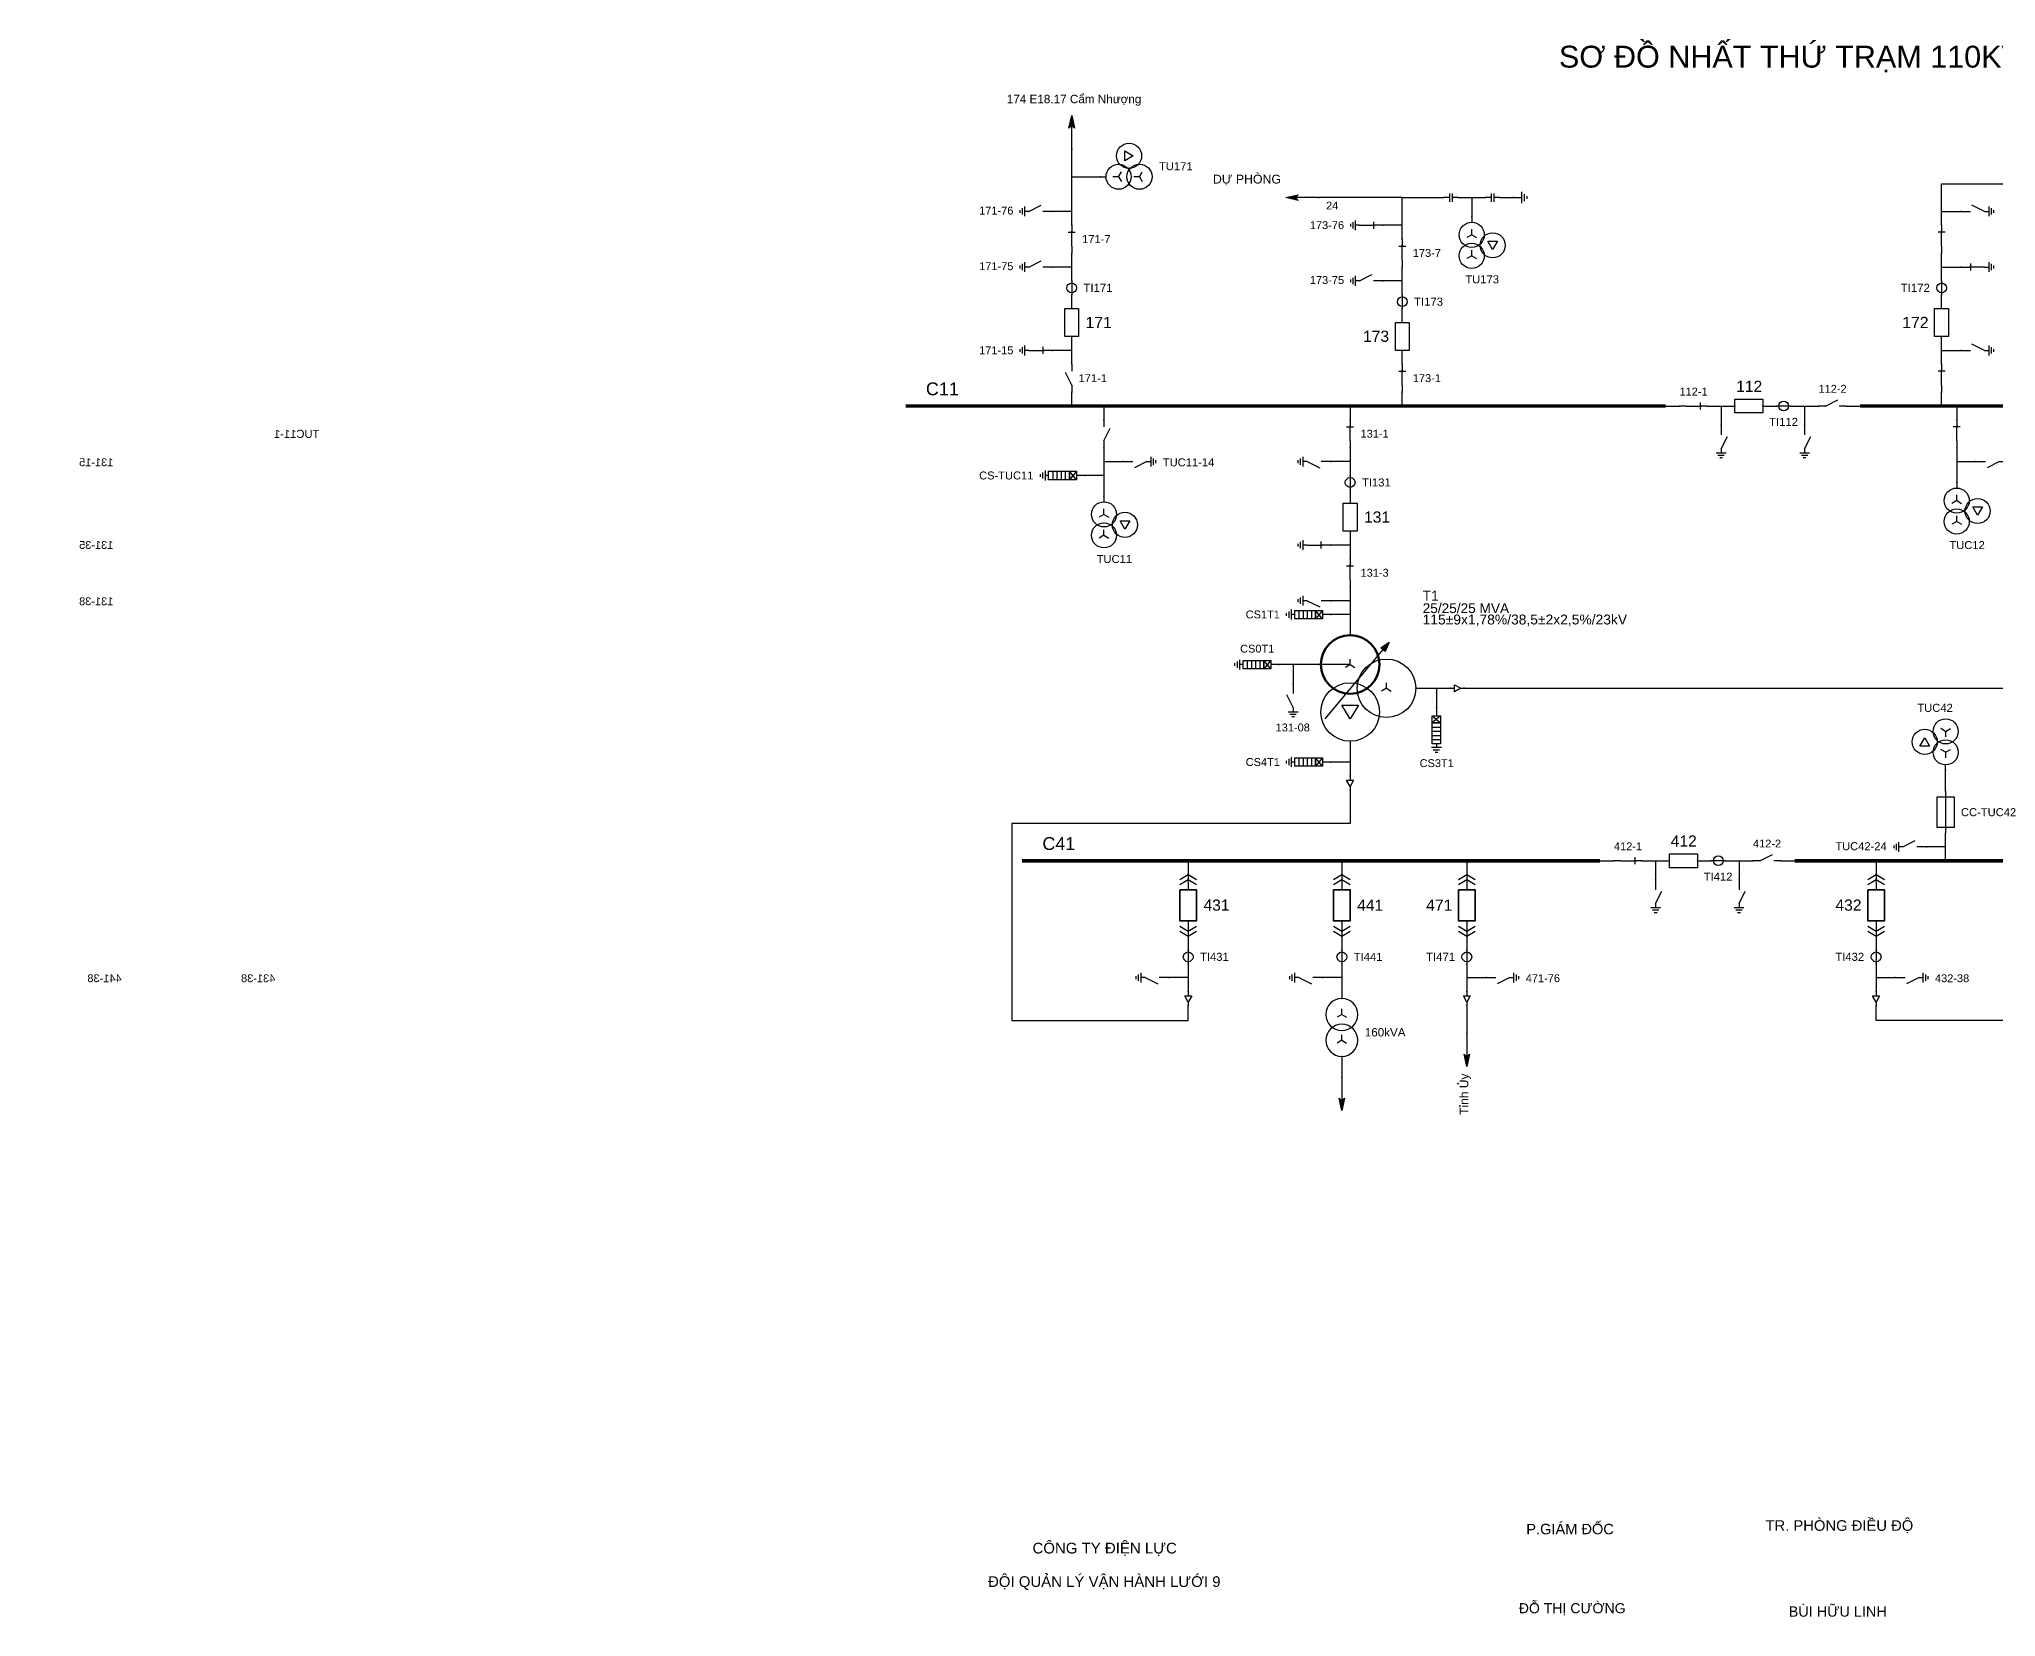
# Model space of a CAD drawing. Header units: millimetres. Extents: x -390 to 411, y 7 to 290.
# Drawn here: x -115.8 to 234.9, y 7.3 to 290 of the extents above; entities that cross this region are included whole.
import ezdxf

# ---------------------------------------------------------------- set-up
doc = ezdxf.new("R2010")
doc.units = ezdxf.units.MM
for name, color, linetype, lineweight in [('BUSBAR_110KV', 1, 'Continuous', 50), ('BUSBAR_22KV', 5, 'Continuous', 50), ('GROUND', 3, 'Continuous', 25), ('HV_110KV', 1, 'Continuous', 25), ('MV_22KV', 5, 'Continuous', 25), ('MV_35KV', 30, 'Continuous', 25), ('SLD_OTHER', 7, 'Continuous', 25)]:
    doc.layers.add(name, color=color, linetype=linetype, lineweight=lineweight)
doc.layers.add('SYM_PORTS', color=8, linetype='Continuous', plot=False)
doc.layers.add('TEXT', color=7, linetype='Continuous')
doc.styles.add('SLD_TEXT', font='arial.ttf')

# ---------------------------------------------------------------- blocks, each defined once
blk = doc.blocks.new('SYM_DISCONNECTOR_OPEN')
at = {"lineweight": 25}
for points in [[(0, -1.25), (-1.125, 1)], [(0, 2.5), (0, 1.25)], [(0, -1.25), (0, -2.5)]]:
    blk.add_lwpolyline(points, dxfattribs=at)
at = {"layer": 'SYM_PORTS'}
for p in [(0, 2.5), (0, -2.5)]:
    blk.add_point(p, dxfattribs=at)
blk.add_attdef('DEVICE_CODE', (1, -0.5), '', height=2)
blk = doc.blocks.new('SYM_EARTHING_SWITCH_CLOSED')
at = {"lineweight": 25}
for points in [[(-0.625, 1.25), (0.625, 1.25)], [(0, 3), (0, 1.25)], [(0, -1.25), (0, 1.5)], [(-0.875, -2), (0.875, -2)], [(-0.5625, -2.4375), (0.5625, -2.4375)], [(-0.25, -2.875), (0.25, -2.875)], [(0, -1.25), (0, -2)]]:
    blk.add_lwpolyline(points, dxfattribs=at)
at = {"layer": 'SYM_PORTS'}
blk.add_point((0, 3), dxfattribs=at)
blk.add_attdef('DEVICE_CODE', (1.875, 0), '', height=2)
blk = doc.blocks.new('SYM_CIRCUIT_BREAKER')
at = {"lineweight": 25}
blk.add_lwpolyline([(-1.25, 2.5), (1.25, 2.5), (1.25, -2.5), (-1.25, -2.5)], close=True, dxfattribs=at)
at = {"layer": 'SYM_PORTS'}
for p in [(0, 2.5), (0, -2.5)]:
    blk.add_point(p, dxfattribs=at)
blk.add_attdef('DEVICE_CODE', (2.25, -0.5), '', height=2)
at = {"flags": 1}
blk.add_attdef('RATING', (2.25, -3.5), '', height=2, dxfattribs=at)
blk = doc.blocks.new('SYM_CURRENT_TRANSFORMER')
at = {"lineweight": 25}
blk.add_lwpolyline([(0, 1.25), (0, -1.25)], dxfattribs=at)
blk.add_circle((0, 0), 0.875, dxfattribs=at)
at = {"layer": 'SYM_PORTS'}
for p in [(0, 1.25), (0, -1.25)]:
    blk.add_point(p, dxfattribs=at)
blk.add_attdef('DEVICE_CODE', (1.875, -1.75), '', height=2)
at = {"flags": 1}
blk.add_attdef('RATIO', (1.875, -4.75), '', height=2, dxfattribs=at)
blk = doc.blocks.new('SYM_EARTHING_SWITCH_OPEN')
at = {"lineweight": 25}
for points in [[(0, -1.25), (-1.125, 1)], [(0, 3), (0, 1.25)], [(-0.875, -2), (0.875, -2)], [(-0.5625, -2.4375), (0.5625, -2.4375)], [(-0.25, -2.875), (0.25, -2.875)], [(0, -1.25), (0, -2)]]:
    blk.add_lwpolyline(points, dxfattribs=at)
at = {"layer": 'SYM_PORTS'}
blk.add_point((0, 3), dxfattribs=at)
blk.add_attdef('DEVICE_CODE', (1.875, 0), '', height=2)
blk = doc.blocks.new('SYM_DISCONNECTOR_CLOSED')
at = {"lineweight": 25}
for points in [[(-0.625, 1.25), (0.625, 1.25)], [(0, 2.5), (0, 1.25)], [(0, -1.25), (0, 1.5)], [(0, -1.25), (0, -2.5)]]:
    blk.add_lwpolyline(points, dxfattribs=at)
at = {"layer": 'SYM_PORTS'}
for p in [(0, 2.5), (0, -2.5)]:
    blk.add_point(p, dxfattribs=at)
blk.add_attdef('DEVICE_CODE', (1.625, -0.5), '', height=2)
blk = doc.blocks.new('SYM_VOLTAGE_TRANSFORMER')
at = {"lineweight": 25}
for points in [[(0, 4.625), (0, 3.625)], [(0, 1.375), (-0.8625, 0.875)], [(0, 1.375), (0, 2.375)], [(0, 1.375), (0.8625, 0.875)], [(0, -2.375), (-0.8625, -2.875)], [(0, -2.375), (0, -1.375)], [(0, -2.375), (0.8625, -2.875)]]:
    blk.add_lwpolyline(points, dxfattribs=at)
blk.add_lwpolyline([(2.875, 0.25), (4.625, 0.25), (3.75, -1.25)], close=True, dxfattribs=at)
for centre in [(0, 1.375), (3.75, -0.5), (0, -2.375)]:
    blk.add_circle(centre, 2.25, dxfattribs=at)
at = {"layer": 'SYM_PORTS'}
blk.add_point((0, 4.625), dxfattribs=at)
blk.add_attdef('DEVICE_CODE', (7, 1.625), '', height=2)
at = {"flags": 1}
blk.add_attdef('RATIO', (7, -1.375), '', height=2, dxfattribs=at)
blk = doc.blocks.new('SYM_LINE_FEEDER_ARROW')
blk.add_hatch(color=7).paths.add_polyline_path([(0, -3), (-0.5, -0.75), (0, -1.25), (0.5, -0.75)])
at = {"lineweight": 25}
blk.add_lwpolyline([(0, 3), (0, -1.25)], dxfattribs=at)
blk.add_lwpolyline([(0, -3), (-0.5, -0.75), (0, -1.25), (0.5, -0.75)], close=True, dxfattribs=at)
at = {"layer": 'SYM_PORTS'}
blk.add_point((0, 3), dxfattribs=at)
blk.add_attdef('LINE_NAME', (1.5, 0), '', height=2)
blk = doc.blocks.new('SYM_COUPLING_CAPACITOR')
at = {"lineweight": 25}
for points in [[(-0.75, 0.25), (0.75, 0.25)], [(0, 1.25), (0, 0.25)], [(-0.75, -0.25), (0.75, -0.25)], [(0, -0.25), (0, -1.25)]]:
    blk.add_lwpolyline(points, dxfattribs=at)
at = {"layer": 'SYM_PORTS'}
for p in [(0, 1.25), (0, -1.25)]:
    blk.add_point(p, dxfattribs=at)
blk.add_attdef('DEVICE_CODE', (1.75, -1.75), '', height=2)
blk = doc.blocks.new('SYM_GROUND_SYMBOL')
at = {"lineweight": 25}
for points in [[(0, 1.25), (0, -0.25)], [(-1, -0.25), (1, -0.25)], [(-0.625, -0.75), (0.625, -0.75)], [(-0.25, -1.25), (0.25, -1.25)]]:
    blk.add_lwpolyline(points, dxfattribs=at)
at = {"layer": 'SYM_PORTS'}
blk.add_point((0, 1.25), dxfattribs=at)
blk = doc.blocks.new('SYM_SURGE_ARRESTER')
at = {"lineweight": 25}
for points in [[(0, 4), (0, 2.5)], [(-0.75, 2.5), (0.75, 1.25)], [(0.75, 2.5), (-0.75, 1.25)], [(-0.75, 0.5), (0.75, 0.5)], [(-0.875, -3.125), (0.875, -3.125)], [(-0.75, -0.25), (0.75, -0.25)], [(-0.75, -1), (0.75, -1)], [(-0.75, -1.75), (0.75, -1.75)], [(0, -2.5), (0, -3.125)], [(-0.5625, -3.5625), (0.5625, -3.5625)], [(-0.25, -4), (0.25, -4)]]:
    blk.add_lwpolyline(points, dxfattribs=at)
for points in [[(-0.75, 2.5), (0.75, 2.5), (0.75, 1.25), (-0.75, 1.25)], [(-0.75, 1.25), (0.75, 1.25), (0.75, -2.5), (-0.75, -2.5)]]:
    blk.add_lwpolyline(points, close=True, dxfattribs=at)
at = {"layer": 'SYM_PORTS'}
blk.add_point((0, 4), dxfattribs=at)
blk.add_attdef('DEVICE_CODE', (1.875, 1), '', height=2)
blk = doc.blocks.new('SYM_TRANSFORMER_3W')
blk.add_hatch(color=7).paths.add_polyline_path([(3.75, 8.25), (3.0125, 6.575), (2.2375, 7.225)])
at = {"lineweight": 25}
for points in [[(-7.75, -5.5), (3.0125, 7.35)], [(-3.25, 4.25), (-8.5, 4.25)], [(-3.25, 4.25), (-4.1125, 3.75)], [(-3.25, 4.25), (-3.25, 5.25)], [(-3.25, 4.25), (-2.3875, 3.75)], [(3.25, 0), (2.3875, -0.5)], [(3.25, 0), (3.25, 1)], [(3.25, 0), (4.1125, -0.5)]]:
    blk.add_lwpolyline(points, dxfattribs=at)
for points in [[(3.75, 8.25), (3.0125, 6.575), (2.2375, 7.225)], [(-4.75, -3), (-1.75, -3), (-3.25, -5.5)]]:
    blk.add_lwpolyline(points, close=True, dxfattribs=at)
at = {"lineweight": 50}
blk.add_circle((-3.25, 4.25), 5.25, dxfattribs=at)
at = {"lineweight": 25}
for centre in [(3.25, 0), (-3.25, -4.25)]:
    blk.add_circle(centre, 5.25, dxfattribs=at)
at = {"layer": 'SYM_PORTS'}
for p in [(-3.25, 9.5), (-8.5, 4.25), (8.5, 0), (-3.25, -9.5)]:
    blk.add_point(p, dxfattribs=at)
blk.add_attdef('DEVICE_CODE', (9.5, 6.5), '', height=2)
at = {"flags": 1}
for tag, p in [('POWER', (9.5, 3.5)), ('VOLTAGE_RATIO', (9.5, 0.5))]:
    blk.add_attdef(tag, p, '', height=2, dxfattribs=at)
blk = doc.blocks.new('SYM_CABLE_TERMINATION')
at = {"lineweight": 25}
blk.add_lwpolyline([(-0.625, 0.5), (0.625, 0.5), (0, -0.625)], close=True, dxfattribs=at)
for points in [[(0, 1.25), (0, 0.5)], [(0, -0.625), (0, -1.25)]]:
    blk.add_lwpolyline(points, dxfattribs=at)
at = {"layer": 'SYM_PORTS'}
for p in [(0, 1.25), (0, -1.25)]:
    blk.add_point(p, dxfattribs=at)
blk = doc.blocks.new('SYM_DRAWOUT_BREAKER')
at = {"lineweight": 25}
for points in [[(-1.5, 4.625), (0, 5.5), (1.5, 4.625)], [(-1.5, 3.75), (0, 4.625), (1.5, 3.75)], [(0, 5.5), (0, 2.75)], [(0, -2.75), (0, -5.5)], [(-1.5, -3.75), (0, -4.625), (1.5, -3.75)], [(-1.5, -4.625), (0, -5.5), (1.5, -4.625)]]:
    blk.add_lwpolyline(points, dxfattribs=at)
at = {"lineweight": 35}
blk.add_lwpolyline([(-1.5, 2.75), (1.5, 2.75), (1.5, -2.75), (-1.5, -2.75)], close=True, dxfattribs=at)
at = {"layer": 'SYM_PORTS'}
for p in [(0, 5.5), (0, -5.5)]:
    blk.add_point(p, dxfattribs=at)
blk.add_attdef('DEVICE_CODE', (2.5, 2.5), '', height=2)
at = {"flags": 1}
blk.add_attdef('RATING', (2.5, -0.5), '', height=2, dxfattribs=at)
blk = doc.blocks.new('SYM_TRANSFORMER_2W')
at = {"lineweight": 25}
for points in [[(0, 2.3125), (-0.8625, 1.8125)], [(0, 2.3125), (0, 3.3125)], [(0, 2.3125), (0.8625, 1.8125)], [(0, -2.3125), (-0.8625, -2.8125)], [(0, -2.3125), (0, -1.3125)], [(0, -2.3125), (0.8625, -2.8125)]]:
    blk.add_lwpolyline(points, dxfattribs=at)
for centre in [(0, 2.3125), (0, -2.3125)]:
    blk.add_circle(centre, 2.875, dxfattribs=at)
at = {"layer": 'SYM_PORTS'}
for p in [(0, 5.1875), (0, -5.1875)]:
    blk.add_point(p, dxfattribs=at)
blk.add_attdef('DEVICE_CODE', (3.875, 2.1875), '', height=2)
at = {"flags": 1}
for tag, p in [('POWER', (3.875, -0.8125)), ('VOLTAGE_RATIO', (3.875, -3.8125))]:
    blk.add_attdef(tag, p, '', height=2, dxfattribs=at)
blk = doc.blocks.new('SYM_FUSE_DISCONNECTOR')
at = {"lineweight": 25}
blk.add_lwpolyline([(0, 3.75), (0, -3.75)], dxfattribs=at)
blk.add_lwpolyline([(-1.5, 2.75), (1.5, 2.75), (1.5, -2.75), (-1.5, -2.75)], close=True, dxfattribs=at)
at = {"layer": 'SYM_PORTS'}
for p in [(0, 3.75), (0, -3.75)]:
    blk.add_point(p, dxfattribs=at)
blk.add_attdef('DEVICE_CODE', (2.5, 0.75), '', height=2)
at = {"flags": 1}
blk.add_attdef('RATING', (2.5, -2.25), '', height=2, dxfattribs=at)

msp = doc.modelspace()

# ---------------------------------------------------------------- linework, layer by layer
at = {"layer": 'BUSBAR_110KV', "const_width": 0.631}
for points in [[(39.46, 224.29), (175.65, 224.29)], [(210.53, 224.29), (338.01, 224.29)]]:
    msp.add_lwpolyline(points, dxfattribs=at)
at = {"layer": 'BUSBAR_22KV', "const_width": 0.631}
for points in [[(60.34, 142.79), (163.91, 142.79)], [(198.8, 142.79), (274.34, 142.79)]]:
    msp.add_lwpolyline(points, dxfattribs=at)
at = {"layer": 'GROUND'}
msp.add_lwpolyline([(145.9, 261.65), (148.38, 261.65)], dxfattribs=at)
at = {"layer": 'HV_110KV'}
for points in [[(69.22, 265.38), (69.22, 270.34)], [(69.22, 259.17), (69.22, 265.38)], [(69.22, 265.38), (74.38, 265.38)], [(225.13, 259.17), (225.13, 264.14), (240.03, 264.14)], [(128.48, 261.65), (113.58, 261.65)], [(128.48, 256.69), (128.48, 261.65)], [(128.48, 261.65), (135.93, 261.65)], [(138.43, 261.65), (140.92, 261.65)], [(140.92, 261.65), (140.92, 258.21)], [(140.92, 261.65), (143.4, 261.65)], [(69.22, 259.17), (65.78, 259.17)], [(69.22, 256.69), (69.22, 259.17)], [(128.48, 256.69), (125.04, 256.69)], [(128.48, 254.2), (128.48, 256.69)], [(225.13, 256.69), (225.13, 259.17)], [(225.13, 259.17), (228.57, 259.17)], [(69.22, 249.2), (65.78, 249.2)], [(69.22, 249.2), (69.22, 251.69)], [(69.22, 246.72), (69.22, 249.2)], [(128.48, 246.72), (128.48, 249.2)], [(225.13, 249.2), (225.13, 251.69)], [(225.13, 246.72), (225.13, 249.2)], [(225.13, 249.2), (228.57, 249.2)], [(128.48, 246.72), (125.04, 246.72)], [(128.48, 244.24), (128.48, 246.72)], [(69.22, 241.74), (69.22, 244.22)], [(225.13, 241.74), (225.13, 244.22)], [(128.48, 239.25), (128.48, 241.74)], [(69.22, 234.25), (69.22, 236.74)], [(225.13, 234.25), (225.13, 236.74)], [(69.22, 234.25), (65.78, 234.25)], [(69.22, 231.77), (69.22, 234.25)], [(128.48, 231.77), (128.48, 234.25)], [(225.13, 231.77), (225.13, 234.25)], [(225.13, 234.25), (228.57, 234.25)], [(69.22, 224.29), (69.22, 226.77)], [(128.48, 224.29), (128.48, 226.77)], [(225.13, 224.29), (225.13, 226.77)], [(75.01, 224.29), (75.01, 221.8)], [(119.13, 224.29), (119.13, 221.8)], [(175.65, 224.29), (178.13, 224.29)], [(183.13, 224.29), (185.62, 224.29)], [(185.62, 224.29), (185.62, 220.85)], [(185.62, 224.29), (188.1, 224.29)], [(193.1, 224.29), (195.58, 224.29)], [(198.08, 224.29), (200.57, 224.29)], [(200.57, 224.29), (200.57, 220.85)], [(200.57, 224.29), (203.05, 224.29)], [(208.05, 224.29), (210.53, 224.29)], [(227.84, 224.29), (227.84, 221.8)], [(75.01, 216.8), (75.01, 214.32)], [(75.01, 214.32), (78.45, 214.32)], [(75.01, 214.32), (75.01, 211.84)], [(119.13, 214.32), (115.69, 214.32)], [(119.13, 216.8), (119.13, 214.32)], [(119.13, 214.32), (119.13, 211.84)], [(227.84, 216.8), (227.84, 214.32)], [(227.84, 214.32), (231.28, 214.32)], [(227.84, 214.32), (227.84, 210.6)], [(75.01, 211.84), (71.57, 211.84)], [(75.01, 211.84), (75.01, 208.11)], [(119.13, 209.34), (119.13, 206.85)], [(119.13, 201.85), (119.13, 199.37)], [(119.13, 199.37), (115.69, 199.37)], [(119.13, 199.37), (119.13, 196.89)], [(119.13, 189.4), (115.69, 189.4)], [(119.13, 191.89), (119.13, 189.4)], [(119.13, 189.4), (119.13, 186.92)], [(119.13, 186.92), (115.69, 186.92)], [(119.13, 186.92), (119.13, 183.2)], [(108.91, 177.95), (106.43, 177.95)], [(113.88, 177.95), (108.91, 177.95)], [(108.91, 177.95), (108.91, 174.51)]]:
    msp.add_lwpolyline(points, dxfattribs=at)
at = {"layer": 'MV_22KV'}
for points in [[(119.13, 164.2), (119.13, 160.47)], [(119.13, 160.47), (115.69, 160.47)], [(119.13, 160.47), (119.13, 157.99)], [(225.86, 155.25), (225.86, 158.98)], [(119.13, 155.49), (119.13, 152.79), (119.13, 149.49), (58.5, 149.49), (58.5, 114.15), (90.1, 114.15), (90.1, 116.85)], [(271.96, 155.49), (271.96, 152.79), (271.96, 144.99), (277.5, 144.99), (277.5, 114.15), (213.4, 114.15), (213.4, 116.85)], [(225.86, 145.27), (225.86, 147.75)], [(225.86, 145.27), (222.42, 145.27)], [(225.86, 142.79), (225.86, 145.27)], [(90.1, 142.79), (90.1, 140.3)], [(117.64, 142.79), (117.64, 140.3)], [(140.04, 142.79), (140.04, 140.3)], [(163.91, 142.79), (166.4, 142.79)], [(171.4, 142.79), (173.88, 142.79)], [(173.88, 142.79), (173.88, 139.35)], [(173.88, 142.79), (176.36, 142.79)], [(181.36, 142.79), (183.85, 142.79)], [(186.35, 142.79), (188.83, 142.79)], [(188.83, 142.79), (188.83, 139.35)], [(188.83, 142.79), (191.31, 142.79)], [(196.31, 142.79), (198.8, 142.79)], [(213.4, 142.79), (213.4, 140.3)], [(90.1, 129.3), (90.1, 126.82)], [(117.64, 129.3), (117.64, 126.82)], [(140.04, 129.3), (140.04, 126.82)], [(213.4, 129.3), (213.4, 126.82)], [(90.1, 124.32), (90.1, 121.84)], [(117.64, 124.32), (117.64, 121.84)], [(140.04, 124.32), (140.04, 121.84)], [(213.4, 124.32), (213.4, 121.84)], [(90.1, 121.84), (86.66, 121.84)], [(90.1, 121.84), (90.1, 119.35)], [(117.64, 121.84), (114.2, 121.84)], [(117.64, 121.84), (117.64, 118.11)], [(140.04, 121.84), (143.49, 121.84)], [(140.04, 121.84), (140.04, 119.35)], [(213.4, 121.84), (216.84, 121.84)], [(213.4, 121.84), (213.4, 119.35)], [(140.04, 116.85), (140.04, 111.89)]]:
    msp.add_lwpolyline(points, dxfattribs=at)
at = {"layer": 'MV_35KV'}
for points in [[(130.88, 173.7), (134.6, 173.7)], [(134.6, 173.7), (134.6, 170.26)], [(134.6, 173.7), (137.08, 173.7)], [(139.58, 173.7), (142.28, 173.7), (252, 173.7), (252, 153.99), (328.33, 153.99), (328.33, 155.76), (331.03, 155.76)]]:
    msp.add_lwpolyline(points, dxfattribs=at)
at = {"layer": 'SLD_OTHER'}
msp.add_lwpolyline([(117.64, 107.74), (117.64, 104.01)], dxfattribs=at)

# ---------------------------------------------------------------- block references
at = {"layer": 'GROUND'}
for name, p, rotation in [('SYM_COUPLING_CAPACITOR', (144.65, 261.65), 270), ('SYM_GROUND_SYMBOL', (149.63, 261.65), 90)]:
    msp.add_blockref(name, p, dxfattribs=dict(at, rotation=rotation))
at = {"layer": 'HV_110KV'}
for name, p, rotation in [('SYM_LINE_FEEDER_ARROW', (69.22, 273.34), 180), ('SYM_LINE_FEEDER_ARROW', (110.58, 261.65), 270), ('SYM_COUPLING_CAPACITOR', (137.18, 261.65), 270)]:
    msp.add_blockref(name, p, dxfattribs=dict(at, rotation=rotation))
ref = msp.add_blockref('SYM_VOLTAGE_TRANSFORMER', (79, 265.38), dxfattribs=dict(at, rotation=90))
ref.add_attrib('DEVICE_CODE', 'TU171', (84.86, 266.54), dxfattribs={"layer": 'TEXT', "height": 1.44, "style": 'SLD_TEXT'})
ref = msp.add_blockref('SYM_EARTHING_SWITCH_OPEN', (231.57, 259.17), dxfattribs=dict(at, xscale=-1, rotation=90))
ref.add_attrib('DEVICE_CODE', '172-76', (235.69, 258.61), dxfattribs={"layer": 'TEXT', "extrusion": (0, 0, -1), "height": 1.413, "style": 'SLD_TEXT'})
ref = msp.add_blockref('SYM_EARTHING_SWITCH_OPEN', (62.78, 259.17), dxfattribs=dict(at, rotation=270))
ref.add_attrib('DEVICE_CODE', '171-76', (52.63, 258.61), dxfattribs={"layer": 'TEXT', "height": 1.413, "style": 'SLD_TEXT'})
ref = msp.add_blockref('SYM_DISCONNECTOR_CLOSED', (225.13, 254.19), dxfattribs=dict(at, xscale=-1))
ref.add_attrib('DEVICE_CODE', '172-7', (218.3, 253.49), dxfattribs={"layer": 'TEXT', "extrusion": (0, 0, -1), "height": 1.427, "style": 'SLD_TEXT'})
ref = msp.add_blockref('SYM_DISCONNECTOR_CLOSED', (69.22, 254.19), dxfattribs=at)
ref.add_attrib('DEVICE_CODE', '171-7', (71.08, 253.49), dxfattribs={"layer": 'TEXT', "height": 1.427, "style": 'SLD_TEXT'})
ref = msp.add_blockref('SYM_EARTHING_SWITCH_CLOSED', (122.04, 256.69), dxfattribs=dict(at, rotation=270))
ref.add_attrib('DEVICE_CODE', '173-76', (111.9, 256), dxfattribs={"layer": 'TEXT', "height": 1.413, "style": 'SLD_TEXT'})
ref = msp.add_blockref('SYM_VOLTAGE_TRANSFORMER', (140.92, 253.59), dxfattribs=at)
ref.add_attrib('DEVICE_CODE', 'TU173', (139.77, 246.28), dxfattribs={"layer": 'TEXT', "height": 1.44, "style": 'SLD_TEXT'})
ref = msp.add_blockref('SYM_DISCONNECTOR_CLOSED', (128.48, 251.7), dxfattribs=at)
ref.add_attrib('DEVICE_CODE', '173-7', (130.35, 251.02), dxfattribs={"layer": 'TEXT', "height": 1.415, "style": 'SLD_TEXT'})
ref = msp.add_blockref('SYM_EARTHING_SWITCH_CLOSED', (231.57, 249.2), dxfattribs=dict(at, xscale=-1, rotation=90))
ref.add_attrib('DEVICE_CODE', '172-75', (235.69, 248.52), dxfattribs={"layer": 'TEXT', "extrusion": (0, 0, -1), "height": 1.413, "style": 'SLD_TEXT'})
ref = msp.add_blockref('SYM_EARTHING_SWITCH_OPEN', (62.78, 249.2), dxfattribs=dict(at, rotation=270))
ref.add_attrib('DEVICE_CODE', '171-75', (52.63, 248.64), dxfattribs={"layer": 'TEXT', "height": 1.413, "style": 'SLD_TEXT'})
ref = msp.add_blockref('SYM_CURRENT_TRANSFORMER', (69.22, 245.47), dxfattribs=at)
ref.add_attrib('DEVICE_CODE', 'TI171', (71.33, 244.74), dxfattribs={"layer": 'TEXT', "height": 1.46, "style": 'SLD_TEXT'})
ref = msp.add_blockref('SYM_EARTHING_SWITCH_OPEN', (122.04, 246.72), dxfattribs=dict(at, rotation=270))
ref.add_attrib('DEVICE_CODE', '173-75', (111.9, 246.16), dxfattribs={"layer": 'TEXT', "height": 1.413, "style": 'SLD_TEXT'})
ref = msp.add_blockref('SYM_CURRENT_TRANSFORMER', (225.13, 245.47), dxfattribs=at)
ref.add_attrib('DEVICE_CODE', 'TI172', (217.81, 244.74), dxfattribs={"layer": 'TEXT', "height": 1.46, "style": 'SLD_TEXT'})
ref = msp.add_blockref('SYM_CURRENT_TRANSFORMER', (128.48, 242.99), dxfattribs=at)
ref.add_attrib('DEVICE_CODE', 'TI173', (130.6, 242.27), dxfattribs={"layer": 'TEXT', "height": 1.448, "style": 'SLD_TEXT'})
ref = msp.add_blockref('SYM_CIRCUIT_BREAKER', (69.22, 239.24), dxfattribs=at)
ref.add_attrib('DEVICE_CODE', '171', (71.7, 238.25), dxfattribs={"layer": 'TEXT', "height": 2.024, "style": 'SLD_TEXT'})
ref = msp.add_blockref('SYM_CIRCUIT_BREAKER', (128.48, 236.75), dxfattribs=at)
ref.add_attrib('DEVICE_CODE', '173', (121.43, 235.79), dxfattribs={"layer": 'TEXT', "height": 2.007, "style": 'SLD_TEXT'})
ref = msp.add_blockref('SYM_CIRCUIT_BREAKER', (225.13, 239.24), dxfattribs=at)
ref.add_attrib('DEVICE_CODE', '172', (218.08, 238.25), dxfattribs={"layer": 'TEXT', "height": 2.024, "style": 'SLD_TEXT'})
ref = msp.add_blockref('SYM_EARTHING_SWITCH_OPEN', (231.57, 234.25), dxfattribs=dict(at, xscale=-1, rotation=90))
ref.add_attrib('DEVICE_CODE', '172-25', (235.69, 233.69), dxfattribs={"layer": 'TEXT', "extrusion": (0, 0, -1), "height": 1.413, "style": 'SLD_TEXT'})
ref = msp.add_blockref('SYM_EARTHING_SWITCH_CLOSED', (62.78, 234.25), dxfattribs=dict(at, rotation=270))
ref.add_attrib('DEVICE_CODE', '171-15', (52.63, 233.57), dxfattribs={"layer": 'TEXT', "height": 1.413, "style": 'SLD_TEXT'})
ref = msp.add_blockref('SYM_DISCONNECTOR_CLOSED', (225.13, 229.27), dxfattribs=dict(at, xscale=-1))
ref.add_attrib('DEVICE_CODE', '172-2', (218.3, 228.57), dxfattribs={"layer": 'TEXT', "extrusion": (0, 0, -1), "height": 1.427, "style": 'SLD_TEXT'})
ref = msp.add_blockref('SYM_DISCONNECTOR_OPEN', (69.22, 229.27), dxfattribs=at)
ref.add_attrib('DEVICE_CODE', '171-1', (70.45, 228.57), dxfattribs={"layer": 'TEXT', "height": 1.427, "style": 'SLD_TEXT'})
ref = msp.add_blockref('SYM_DISCONNECTOR_CLOSED', (128.48, 229.27), dxfattribs=at)
ref.add_attrib('DEVICE_CODE', '173-1', (130.35, 228.58), dxfattribs={"layer": 'TEXT', "height": 1.415, "style": 'SLD_TEXT'})
ref = msp.add_blockref('SYM_CIRCUIT_BREAKER', (190.6, 224.29), dxfattribs=dict(at, rotation=270))
ref.add_attrib('DEVICE_CODE', '112', (188.32, 226.82), dxfattribs={"layer": 'TEXT', "height": 2.003, "style": 'SLD_TEXT'})
ref = msp.add_blockref('SYM_DISCONNECTOR_OPEN', (205.55, 224.29), dxfattribs=dict(at, rotation=270))
ref.add_attrib('DEVICE_CODE', '112-2', (203.07, 226.67), dxfattribs={"layer": 'TEXT', "height": 1.412, "style": 'SLD_TEXT'})
ref = msp.add_blockref('SYM_DISCONNECTOR_CLOSED', (180.63, 224.29), dxfattribs=dict(at, rotation=270))
ref.add_attrib('DEVICE_CODE', '112-1', (178.15, 226.17), dxfattribs={"layer": 'TEXT', "height": 1.412, "style": 'SLD_TEXT'})
ref = msp.add_blockref('SYM_CURRENT_TRANSFORMER', (196.83, 224.29), dxfattribs=dict(at, rotation=270))
ref.add_attrib('DEVICE_CODE', 'TI112', (194.23, 220.72), dxfattribs={"layer": 'TEXT', "height": 1.445, "style": 'SLD_TEXT'})
ref = msp.add_blockref('SYM_DISCONNECTOR_CLOSED', (227.84, 219.3), dxfattribs=dict(at, xscale=-1))
ref.add_attrib('DEVICE_CODE', 'TUC12-2', (217.81, 218.58), dxfattribs={"layer": 'TEXT', "extrusion": (0, 0, -1), "height": 1.434, "style": 'SLD_TEXT'})
ref = msp.add_blockref('SYM_DISCONNECTOR_OPEN', (75.01, 219.3), dxfattribs=dict(at, xscale=-1))
ref.add_attrib('DEVICE_CODE', 'TUC11-1', (65.61, 218.58), dxfattribs={"layer": 'TEXT', "extrusion": (0, 0, -1), "height": 1.434, "style": 'SLD_TEXT'})
ref = msp.add_blockref('SYM_DISCONNECTOR_CLOSED', (119.13, 219.3), dxfattribs=at)
ref.add_attrib('DEVICE_CODE', '131-1', (120.99, 218.62), dxfattribs={"layer": 'TEXT', "height": 1.412, "style": 'SLD_TEXT'})
ref = msp.add_blockref('SYM_EARTHING_SWITCH_OPEN', (200.57, 217.85), dxfattribs=dict(at, xscale=-1))
ref.add_attrib('DEVICE_CODE', '112-25', (197.67, 212.32), dxfattribs={"layer": 'TEXT', "extrusion": (0, 0, -1), "height": 1.41, "style": 'SLD_TEXT'})
ref = msp.add_blockref('SYM_EARTHING_SWITCH_OPEN', (185.62, 217.85), dxfattribs=dict(at, xscale=-1))
ref.add_attrib('DEVICE_CODE', '112-15', (182.73, 212.32), dxfattribs={"layer": 'TEXT', "extrusion": (0, 0, -1), "height": 1.41, "style": 'SLD_TEXT'})
ref = msp.add_blockref('SYM_EARTHING_SWITCH_OPEN', (112.69, 214.32), dxfattribs=dict(at, xscale=-1, rotation=270))
ref.add_attrib('DEVICE_CODE', '131-15', (102.54, 213.51), dxfattribs={"layer": 'TEXT', "extrusion": (0, 0, -1), "height": 1.41, "style": 'SLD_TEXT'})
ref = msp.add_blockref('SYM_EARTHING_SWITCH_OPEN', (81.45, 214.32), dxfattribs=dict(at, rotation=90))
ref.add_attrib('DEVICE_CODE', 'TUC11-14', (85.56, 213.48), dxfattribs={"layer": 'TEXT', "height": 1.43, "style": 'SLD_TEXT'})
ref = msp.add_blockref('SYM_EARTHING_SWITCH_OPEN', (234.28, 214.32), dxfattribs=dict(at, rotation=90))
ref.add_attrib('DEVICE_CODE', 'TUC12-24', (238.39, 213.48), dxfattribs={"layer": 'TEXT', "height": 1.43, "style": 'SLD_TEXT'})
ref = msp.add_blockref('SYM_SURGE_ARRESTER', (67.57, 211.84), dxfattribs=dict(at, rotation=270))
ref.add_attrib('DEVICE_CODE', 'CS-TUC11', (52.63, 211.13), dxfattribs={"layer": 'TEXT', "height": 1.424, "style": 'SLD_TEXT'})
ref = msp.add_blockref('SYM_CURRENT_TRANSFORMER', (119.13, 210.59), dxfattribs=at)
ref.add_attrib('DEVICE_CODE', 'TI131', (121.24, 209.87), dxfattribs={"layer": 'TEXT', "height": 1.445, "style": 'SLD_TEXT'})
ref = msp.add_blockref('SYM_VOLTAGE_TRANSFORMER', (227.84, 205.97), dxfattribs=at)
ref.add_attrib('DEVICE_CODE', 'TUC12', (226.52, 198.65), dxfattribs={"layer": 'TEXT', "height": 1.436, "style": 'SLD_TEXT'})
ref = msp.add_blockref('SYM_VOLTAGE_TRANSFORMER', (75.01, 203.49), dxfattribs=at)
ref.add_attrib('DEVICE_CODE', 'TUC11', (73.69, 196.16), dxfattribs={"layer": 'TEXT', "height": 1.436, "style": 'SLD_TEXT'})
ref = msp.add_blockref('SYM_CIRCUIT_BREAKER', (119.13, 204.35), dxfattribs=at)
ref.add_attrib('DEVICE_CODE', '131', (121.62, 203.39), dxfattribs={"layer": 'TEXT', "height": 2.007, "style": 'SLD_TEXT'})
ref = msp.add_blockref('SYM_EARTHING_SWITCH_CLOSED', (112.69, 199.37), dxfattribs=dict(at, xscale=-1, rotation=270))
ref.add_attrib('DEVICE_CODE', '131-35', (102.54, 198.69), dxfattribs={"layer": 'TEXT', "extrusion": (0, 0, -1), "height": 1.41, "style": 'SLD_TEXT'})
ref = msp.add_blockref('SYM_DISCONNECTOR_CLOSED', (119.13, 194.39), dxfattribs=at)
ref.add_attrib('DEVICE_CODE', '131-3', (120.99, 193.7), dxfattribs={"layer": 'TEXT', "height": 1.412, "style": 'SLD_TEXT'})
ref = msp.add_blockref('SYM_EARTHING_SWITCH_OPEN', (112.69, 189.4), dxfattribs=dict(at, xscale=-1, rotation=270))
ref.add_attrib('DEVICE_CODE', '131-38', (102.54, 188.59), dxfattribs={"layer": 'TEXT', "extrusion": (0, 0, -1), "height": 1.41, "style": 'SLD_TEXT'})
ref = msp.add_blockref('SYM_TRANSFORMER_3W', (122.38, 173.7), dxfattribs=at)
ref.add_attrib('DEVICE_CODE', 'T1', (132.12, 189.42), dxfattribs={"layer": 'TEXT', "height": 1.776, "style": 'SLD_TEXT'})
ref = msp.add_blockref('SYM_SURGE_ARRESTER', (111.69, 186.92), dxfattribs=dict(at, rotation=270))
ref.add_attrib('DEVICE_CODE', 'CS1T1', (100.41, 186.23), dxfattribs={"layer": 'TEXT', "height": 1.408, "style": 'SLD_TEXT'})
ref = msp.add_blockref('SYM_SURGE_ARRESTER', (102.43, 177.95), dxfattribs=dict(at, rotation=270))
ref.add_attrib('DEVICE_CODE', 'CS0T1', (99.41, 180.1), dxfattribs={"layer": 'TEXT', "height": 1.408, "style": 'SLD_TEXT'})
ref = msp.add_blockref('SYM_EARTHING_SWITCH_OPEN', (108.91, 171.51), dxfattribs=at)
ref.add_attrib('DEVICE_CODE', '131-08', (105.77, 165.98), dxfattribs={"layer": 'TEXT', "height": 1.41, "style": 'SLD_TEXT'})
at = {"layer": 'MV_22KV'}
ref = msp.add_blockref('SYM_VOLTAGE_TRANSFORMER', (225.86, 163.6), dxfattribs=dict(at, rotation=180))
ref.add_attrib('DEVICE_CODE', 'TUC42', (220.79, 169.48), dxfattribs={"layer": 'TEXT', "height": 1.436, "style": 'SLD_TEXT'})
ref = msp.add_blockref('SYM_SURGE_ARRESTER', (111.69, 160.47), dxfattribs=dict(at, rotation=270))
ref.add_attrib('DEVICE_CODE', 'CS4T1', (100.41, 159.78), dxfattribs={"layer": 'TEXT', "height": 1.408, "style": 'SLD_TEXT'})
for name, p in [('SYM_CABLE_TERMINATION', (119.13, 156.74)), ('SYM_CABLE_TERMINATION', (90.1, 118.1)), ('SYM_CABLE_TERMINATION', (140.04, 118.1)), ('SYM_CABLE_TERMINATION', (213.4, 118.1)), ('SYM_LINE_FEEDER_ARROW', (140.04, 108.89))]:
    msp.add_blockref(name, p, dxfattribs=at)
ref = msp.add_blockref('SYM_FUSE_DISCONNECTOR', (225.86, 151.5), dxfattribs=at)
ref.add_attrib('DEVICE_CODE', 'CC-TUC42', (228.6, 150.78), dxfattribs={"layer": 'TEXT', "height": 1.434, "style": 'SLD_TEXT'})
ref = msp.add_blockref('SYM_CIRCUIT_BREAKER', (178.86, 142.79), dxfattribs=dict(at, rotation=270))
ref.add_attrib('DEVICE_CODE', '412', (176.58, 145.32), dxfattribs={"layer": 'TEXT', "height": 2.003, "style": 'SLD_TEXT'})
ref = msp.add_blockref('SYM_DISCONNECTOR_CLOSED', (168.9, 142.79), dxfattribs=dict(at, rotation=270))
ref.add_attrib('DEVICE_CODE', '412-1', (166.41, 144.67), dxfattribs={"layer": 'TEXT', "height": 1.412, "style": 'SLD_TEXT'})
ref = msp.add_blockref('SYM_DISCONNECTOR_OPEN', (193.81, 142.79), dxfattribs=dict(at, rotation=270))
ref.add_attrib('DEVICE_CODE', '412-2', (191.33, 145.17), dxfattribs={"layer": 'TEXT', "height": 1.412, "style": 'SLD_TEXT'})
ref = msp.add_blockref('SYM_EARTHING_SWITCH_OPEN', (219.42, 145.27), dxfattribs=dict(at, rotation=270))
ref.add_attrib('DEVICE_CODE', 'TUC42-24', (206.08, 144.68), dxfattribs={"layer": 'TEXT', "height": 1.43, "style": 'SLD_TEXT'})
ref = msp.add_blockref('SYM_DRAWOUT_BREAKER', (90.1, 134.8), dxfattribs=at)
ref.add_attrib('DEVICE_CODE', '431', (92.84, 133.84), dxfattribs={"layer": 'TEXT', "height": 2.007, "style": 'SLD_TEXT'})
ref = msp.add_blockref('SYM_DRAWOUT_BREAKER', (117.64, 134.8), dxfattribs=at)
ref.add_attrib('DEVICE_CODE', '441', (120.38, 133.82), dxfattribs={"layer": 'TEXT', "height": 2.003, "style": 'SLD_TEXT'})
ref = msp.add_blockref('SYM_DRAWOUT_BREAKER', (140.04, 134.8), dxfattribs=at)
ref.add_attrib('DEVICE_CODE', '471', (132.74, 133.82), dxfattribs={"layer": 'TEXT', "height": 2.024, "style": 'SLD_TEXT'})
ref = msp.add_blockref('SYM_CURRENT_TRANSFORMER', (185.1, 142.79), dxfattribs=dict(at, rotation=270))
ref.add_attrib('DEVICE_CODE', 'TI412', (182.49, 139.22), dxfattribs={"layer": 'TEXT', "height": 1.445, "style": 'SLD_TEXT'})
ref = msp.add_blockref('SYM_DRAWOUT_BREAKER', (213.4, 134.8), dxfattribs=at)
ref.add_attrib('DEVICE_CODE', '432', (206.1, 133.84), dxfattribs={"layer": 'TEXT', "height": 2.007, "style": 'SLD_TEXT'})
ref = msp.add_blockref('SYM_EARTHING_SWITCH_OPEN', (188.83, 136.35), dxfattribs=dict(at, xscale=-1))
ref.add_attrib('DEVICE_CODE', '412-25', (185.94, 130.82), dxfattribs={"layer": 'TEXT', "extrusion": (0, 0, -1), "height": 1.41, "style": 'SLD_TEXT'})
ref = msp.add_blockref('SYM_EARTHING_SWITCH_OPEN', (173.88, 136.35), dxfattribs=dict(at, xscale=-1))
ref.add_attrib('DEVICE_CODE', '412-15', (170.99, 130.82), dxfattribs={"layer": 'TEXT', "extrusion": (0, 0, -1), "height": 1.41, "style": 'SLD_TEXT'})
ref = msp.add_blockref('SYM_CURRENT_TRANSFORMER', (90.1, 125.57), dxfattribs=at)
ref.add_attrib('DEVICE_CODE', 'TI431', (92.21, 124.85), dxfattribs={"layer": 'TEXT', "height": 1.445, "style": 'SLD_TEXT'})
ref = msp.add_blockref('SYM_CURRENT_TRANSFORMER', (117.64, 125.57), dxfattribs=at)
ref.add_attrib('DEVICE_CODE', 'TI441', (119.76, 124.84), dxfattribs={"layer": 'TEXT', "height": 1.445, "style": 'SLD_TEXT'})
ref = msp.add_blockref('SYM_CURRENT_TRANSFORMER', (140.04, 125.57), dxfattribs=at)
ref.add_attrib('DEVICE_CODE', 'TI471', (132.73, 124.84), dxfattribs={"layer": 'TEXT', "height": 1.46, "style": 'SLD_TEXT'})
ref = msp.add_blockref('SYM_CURRENT_TRANSFORMER', (213.4, 125.57), dxfattribs=at)
ref.add_attrib('DEVICE_CODE', 'TI432', (206.08, 124.85), dxfattribs={"layer": 'TEXT', "height": 1.445, "style": 'SLD_TEXT'})
ref = msp.add_blockref('SYM_EARTHING_SWITCH_CLOSED', (243.77, 121.84), dxfattribs=dict(at, xscale=-1, rotation=270))
ref.add_attrib('DEVICE_CODE', '472-76', (233.62, 121.15), dxfattribs={"layer": 'TEXT', "extrusion": (0, 0, -1), "height": 1.413, "style": 'SLD_TEXT'})
ref = msp.add_blockref('SYM_EARTHING_SWITCH_OPEN', (111.2, 121.84), dxfattribs=dict(at, xscale=-1, rotation=270))
ref.add_attrib('DEVICE_CODE', '441-38', (101.06, 121.03), dxfattribs={"layer": 'TEXT', "extrusion": (0, 0, -1), "height": 1.41, "style": 'SLD_TEXT'})
ref = msp.add_blockref('SYM_EARTHING_SWITCH_OPEN', (83.66, 121.84), dxfattribs=dict(at, xscale=-1, rotation=270))
ref.add_attrib('DEVICE_CODE', '431-38', (73.51, 121.03), dxfattribs={"layer": 'TEXT', "extrusion": (0, 0, -1), "height": 1.41, "style": 'SLD_TEXT'})
ref = msp.add_blockref('SYM_EARTHING_SWITCH_OPEN', (146.49, 121.84), dxfattribs=dict(at, rotation=90))
ref.add_attrib('DEVICE_CODE', '471-76', (150.6, 121.03), dxfattribs={"layer": 'TEXT', "height": 1.413, "style": 'SLD_TEXT'})
ref = msp.add_blockref('SYM_EARTHING_SWITCH_OPEN', (219.84, 121.84), dxfattribs=dict(at, rotation=90))
ref.add_attrib('DEVICE_CODE', '432-38', (223.95, 121.03), dxfattribs={"layer": 'TEXT', "height": 1.41, "style": 'SLD_TEXT'})
ref = msp.add_blockref('SYM_TRANSFORMER_2W', (117.64, 112.92), dxfattribs=dict(at, xscale=-1))
ref.add_attrib('DEVICE_CODE', 'TD41', (121.76, 113.14), dxfattribs={"layer": 'TEXT', "extrusion": (0, 0, -1), "height": 1.444, "style": 'SLD_TEXT'})
at = {"layer": 'MV_35KV', "rotation": 90}
msp.add_blockref('SYM_CABLE_TERMINATION', (138.33, 173.7), dxfattribs=at)
at = {"layer": 'MV_35KV'}
ref = msp.add_blockref('SYM_SURGE_ARRESTER', (134.6, 166.26), dxfattribs=at)
ref.add_attrib('DEVICE_CODE', 'CS3T1', (131.58, 159.58), dxfattribs={"layer": 'TEXT', "height": 1.408, "style": 'SLD_TEXT'})
at = {"layer": 'SLD_OTHER'}
msp.add_blockref('SYM_LINE_FEEDER_ARROW', (117.64, 101.01), dxfattribs=at)

# ---------------------------------------------------------------- texts
at = {"layer": 'TEXT', "attachment_point": 7, "style": 'SLD_TEXT'}
for s, insert, char_height in [('SƠ ĐỒ NHẤT THỨ TRẠM 110KV THẠCH LINH', (156.55, 284.08), 3.9188), ('174 E18.17 Cẩm Nhượng', (57.58, 278.11), 1.5022), ('DỰ PHÒNG', (94.54, 263.82), 1.583), ('24', (114.82, 259.52), 1.402), ('C11', (43.1, 226.19), 2.296), ('25/25/25 MVA', (132.12, 187.15), 1.7512), ('115±9x1,78%/38,5±2x2,5%/23kV', (132.12, 184.81), 1.7759), ('C41', (63.98, 144.69), 2.296), ('160kVA', (121.76, 111.28), 1.49), ('TR. PHÒNG ĐIỀU ĐỘ', (193.57, 22.28), 1.8961), ('CÔNG TY ĐIỆN LỰC', (62.2, 18.21), 1.9225), ('P.GIÁM ĐỐC', (150.7, 22.05), 1.872), ('ĐỘI QUẢN LÝ VẬN HÀNH LƯỚI 9', (54.23, 12.11), 1.9188), ('ĐỖ THỊ CƯỜNG', (149.35, 7.53), 1.8036), ('BÙI HỮU LINH', (197.73, 7.28), 1.8502)]:
    msp.add_mtext(s, dxfattribs=dict(at, insert=insert, char_height=char_height))
at = {"layer": 'TEXT', "insert": (140.77, 97.26), "char_height": 1.536, "attachment_point": 7, "rotation": 90, "style": 'SLD_TEXT'}
msp.add_mtext('Tỉnh Ủy', dxfattribs=at)

doc.saveas('drawing.dxf')
